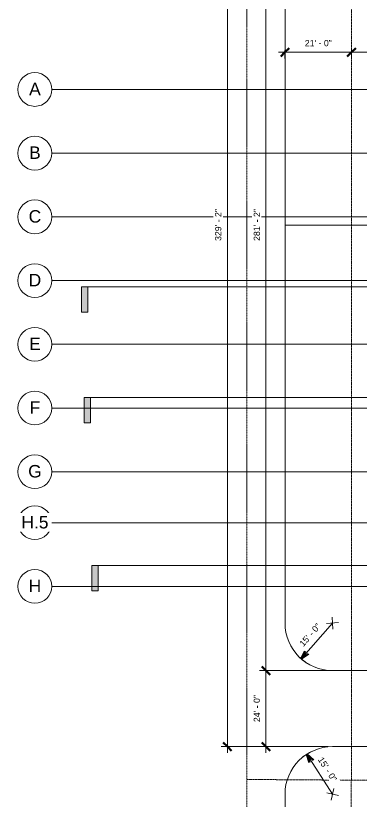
# Model space of a CAD drawing. Header units: inches. Extents: x 19712 to 27543, y -26063 to -18659.
# Drawn here: x 19712 to 21017, y -23594 to -20623 of the extents above; entities that cross this region are included whole.
import ezdxf

# ---------------------------------------------------------------- set-up
doc = ezdxf.new("R2010")
doc.units = ezdxf.units.IN
doc.header["$MEASUREMENT"] = 0
for name, pattern in [('Center 1_4_', [0.53125, 0.25, -0.09375, 0.09375, -0.09375]), ('Grid Line 1_2_', [0.875, 0.5, -0.125, 0.125, -0.125]), ('IMPORT-CENTER2 _2_', [6.328125, 4.21875, -0.703125, 0.703125, -0.703125])]:
    doc.linetypes.add(name, pattern=pattern)
for name, color, linetype, lineweight in [('A-ANNO-DIMS', 211, 'Continuous', 9), ('A-ANNO-DIMS-256', 211, 'Continuous', 9), ('A-DETL', 90, 'Continuous', 9), ('EOP-EX', 125, 'Continuous', 9), ('EOP-PR', 4, 'Continuous', 9), ('G-ANNO-SYMB', 111, 'Continuous', 9), ('PROP', 3, 'Center 1_4_', 9), ('S-GRID', 1, 'Continuous', 9), ('S-GRID-IDEN', 1, 'Continuous', 9)]:
    doc.layers.add(name, color=color, linetype=linetype, lineweight=lineweight)
doc.styles.add('Arial', font='arial.ttf', dxfattribs={"height": 23.60479})
doc.styles.add('Arial_1', font='arial.ttf', dxfattribs={"height": 47.209581})
doc.dimstyles.new('Arrow_-_3_32__Arial_1', dxfattribs={"dimscale": 12, "dimtxt": 24, "dimasz": 2.666667, "dimexe": 2, "dimexo": 0, "dimgap": 1.333333, "dimtad": 1, "dimjust": 3, "dimdec": 5, "dimrnd": 0.03125, "dimzin": 1, "dimdsep": 46, "dimlunit": 4, "dimtxsty": 'Arial', "dimblk1": 'OPEN30', "dimblk2": 'OPEN30', "dimsah": 1, "dimcen": 0.09, "dimazin": 0, "dimtfac": 1, "dimtdec": 4, "dimtix": 1, "dimtmove": 0, "dimatfit": 2, "dimfxl": 1, "dimtvp": 1, "dimtfill": 1, "dimfrac": 2, "dimtolj": 1, "dimtzin": 0, "dimarcsym": 2})
doc.dimstyles.new('Linear_-_3_32__Arial_1', dxfattribs={"dimscale": 12, "dimtxt": 24, "dimasz": 2.666667, "dimexe": 2, "dimexo": 1.333333, "dimgap": 1.333333, "dimtad": 1, "dimdec": 0, "dimzin": 1, "dimdsep": 46, "dimlunit": 4, "dimtxsty": 'Arial', "dimblk1": 'OBLIQUE', "dimblk2": 'OBLIQUE', "dimsah": 1, "dimcen": 0.09, "dimdle": 2, "dimazin": 0, "dimtfac": 1, "dimtdec": 4, "dimtix": 1, "dimtmove": 0, "dimatfit": 3, "dimfxl": 1, "dimtvp": 1, "dimtfill": 1, "dimfrac": 2, "dimtolj": 1, "dimtzin": 0, "dimarcsym": 2})

# ---------------------------------------------------------------- blocks, each defined once
blk = doc.blocks.new('Grid - Grid Head - Circle-14747-Site Plan - Phase 1')
at = {"layer": 'S-GRID-IDEN'}
blk.add_circle((0, 0), 0.25, dxfattribs=at)
blk = doc.blocks.new('Section - 3_32_ x 3_8_-18514-Site Plan - Phase 1')
at = {"layer": 'G-ANNO-SYMB'}
blk.add_hatch(color=256, dxfattribs=at).paths.add_polyline_path([(0, 0.375), (0, 0), (-0.09375, 0), (-0.09375, 0.375)], flags=0)
for p, q in [((0, 0.375), (-0.09375, 0.375)), ((-0.09375, 0.375), (-0.09375, 0)), ((0, 0), (0, 0.375)), ((-0.09375, 0), (0, 0))]:
    blk.add_line(p, q, dxfattribs=at)
blk = doc.blocks.new('DIMBLOCK57-Site Plan - Phase 1')
at = {"layer": 'A-ANNO-DIMS-256', "lineweight": 50, "transparency": 16777216}
for p, q in [((20660.2, -19729.1), (20644.2, -19713.1)), ((20660.2, -19729.1), (20676.2, -19745.1)), ((20660.2, -23103.1), (20644.2, -23087.1)), ((20660.2, -23103.1), (20676.2, -23119.1))]:
    blk.add_line(p, q, dxfattribs=at)
at = {"layer": 'A-ANNO-DIMS-256', "transparency": 16777216}
for p, q in [((20896.2, -19729.1), (20636.2, -19729.1)), ((20660.2, -19729.1), (20660.2, -23103.1)), ((20660.2, -19729.1), (20896.2, -19729.1)), ((20896.2, -23103.1), (20636.2, -23103.1)), ((20660.2, -23103.1), (20896.2, -23103.1))]:
    blk.add_line(p, q, dxfattribs=at)
at = {"layer": 'A-ANNO-DIMS-256', "color": 0, "transparency": 16777216, "insert": (20613.6, -21476.1), "char_height": 23.6, "width": 144, "attachment_point": 1, "rotation": 90, "line_spacing_factor": 0.938532, "style": 'Arial', "bg_fill": 3, "box_fill_scale": 1.25, "bg_fill_color": 0, "bg_fill_transparency": 0}
blk.add_mtext('281\' - 2"', dxfattribs=at)
blk = doc.blocks.new('_Oblique')
at = {"color": 0, "linetype": 'ByBlock', "lineweight": -2}
blk.add_line((-0.5, -0.5), (0.5, 0.5), dxfattribs=at)
blk = doc.blocks.new('DIMBLOCK58-Site Plan - Phase 1')
at = {"layer": 'A-ANNO-DIMS-256', "transparency": 16777216}
for p, q in [((20896.2, -23103.1), (20636.2, -23103.1)), ((20660.2, -23103.1), (20660.2, -23415.1)), ((20660.2, -23103.1), (20896.2, -23103.1)), ((20896.2, -23391.1), (20636.2, -23391.1)), ((20660.2, -23391.1), (20896.2, -23391.1))]:
    blk.add_line(p, q, dxfattribs=at)
at = {"layer": 'A-ANNO-DIMS-256', "lineweight": 50, "transparency": 16777216}
for p, q in [((20660.2, -23103.1), (20644.2, -23087.1)), ((20660.2, -23103.1), (20676.2, -23119.1)), ((20660.2, -23391.1), (20644.2, -23375.1)), ((20660.2, -23391.1), (20676.2, -23407.1))]:
    blk.add_line(p, q, dxfattribs=at)
at = {"layer": 'A-ANNO-DIMS-256', "color": 0, "transparency": 16777216, "insert": (20613.6, -23298), "char_height": 23.6, "width": 122.289, "attachment_point": 1, "rotation": 90, "line_spacing_factor": 0.938532, "style": 'Arial', "bg_fill": 3, "box_fill_scale": 1.25, "bg_fill_color": 0, "bg_fill_transparency": 0}
blk.add_mtext('24\' - 0"', dxfattribs=at)
blk = doc.blocks.new('DIMBLOCK63-Site Plan - Phase 1')
at = {"layer": 'A-ANNO-DIMS-256', "transparency": 16777216}
for p, q in [((20913.8, -22945.7), (20910.7, -22900.5)), ((20912.2, -22923.1), (20793.9, -23058.7)), ((20889.7, -22924.6), (20934.8, -22921.6))]:
    blk.add_line(p, q, dxfattribs=at)
at = {"layer": 'A-ANNO-DIMS-256', "lineweight": 50, "transparency": 16777216}
for q in [(20808.4, -23028.9), (20821.4, -23040.2)]:
    blk.add_line((20793.9, -23058.7), q, dxfattribs=at)
at = {"layer": 'A-ANNO-DIMS-256', "transparency": 16777216}
blk.add_arc((20912.2, -22923.1), 180, 221.2422, 236.5211, dxfattribs=at)
at = {"layer": 'A-ANNO-DIMS-256', "color": 0, "transparency": 16777216, "insert": (20784.4, -22998.6), "char_height": 23.6, "width": 122.289, "attachment_point": 1, "rotation": 48.8817, "line_spacing_factor": 0.938532, "style": 'Arial', "bg_fill": 3, "box_fill_scale": 1.25, "bg_fill_color": 0, "bg_fill_transparency": 0}
blk.add_mtext('15\' - 0"', dxfattribs=at)
blk = doc.blocks.new('_Open30')
at = {"color": 0, "linetype": 'ByBlock', "lineweight": -2}
for p, q in [((-1, 0.268), (0, 0)), ((0, 0), (-1, -0.268)), ((0, 0), (-1, 0))]:
    blk.add_line(p, q, dxfattribs=at)
blk = doc.blocks.new('DIMBLOCK64-Site Plan - Phase 1')
at = {"layer": 'A-ANNO-DIMS-256', "transparency": 16777216}
for p, q in [((20912.2, -23571.1), (20815, -23419.6)), ((20917.1, -23549), (20907.4, -23593.2)), ((20890.1, -23566.3), (20934.3, -23575.9))]:
    blk.add_line(p, q, dxfattribs=at)
at = {"layer": 'A-ANNO-DIMS-256', "lineweight": 50, "transparency": 16777216}
for q in [(20839.5, -23441.9), (20825.1, -23451.2)]:
    blk.add_line((20815, -23419.6), q, dxfattribs=at)
at = {"layer": 'A-ANNO-DIMS-256', "transparency": 16777216}
blk.add_arc((20912.2, -23571.1), 180, 115.0577, 130.3366, dxfattribs=at)
at = {"layer": 'A-ANNO-DIMS-256', "color": 0, "transparency": 16777216, "insert": (20875.3, -23427.3), "char_height": 23.6, "width": 122.289, "attachment_point": 1, "rotation": 302.6972, "line_spacing_factor": 0.938532, "style": 'Arial', "bg_fill": 3, "box_fill_scale": 1.25, "bg_fill_color": 0, "bg_fill_transparency": 0}
blk.add_mtext('15\' - 0"', dxfattribs=at)
blk = doc.blocks.new('DIMBLOCK72-Site Plan - Phase 1')
at = {"layer": 'A-ANNO-DIMS-256', "transparency": 16777216}
for p, q in [((20708.2, -20761.9), (20984.2, -20761.9)), ((20732.2, -20755.3), (20732.2, -20785.9)), ((20732.2, -20761.9), (20732.2, -20755.3)), ((20984.2, -20755.3), (20984.2, -20785.9)), ((20984.2, -20761.9), (20984.2, -20755.3))]:
    blk.add_line(p, q, dxfattribs=at)
at = {"layer": 'A-ANNO-DIMS-256', "lineweight": 50, "transparency": 16777216}
for p, q in [((20732.2, -20761.9), (20716.2, -20777.9)), ((20732.2, -20761.9), (20748.2, -20745.9)), ((20984.2, -20761.9), (20968.2, -20777.9)), ((20984.2, -20761.9), (21000.2, -20745.9))]:
    blk.add_line(p, q, dxfattribs=at)
at = {"layer": 'A-ANNO-DIMS-256', "color": 0, "transparency": 16777216, "insert": (20807.3, -20715.3), "char_height": 23.6, "width": 122.289, "attachment_point": 1, "line_spacing_factor": 0.938532, "style": 'Arial', "bg_fill": 3, "box_fill_scale": 1.25, "bg_fill_color": 0, "bg_fill_transparency": 0}
blk.add_mtext('21\' - 0"', dxfattribs=at)
blk = doc.blocks.new('DIMBLOCK73-Site Plan - Phase 1')
at = {"layer": 'A-ANNO-DIMS-256', "lineweight": 50, "transparency": 16777216}
for p, q in [((20984.2, -20761.9), (20968.2, -20777.9)), ((20984.2, -20761.9), (21000.2, -20745.9)), ((21407.2, -20761.9), (21391.2, -20777.9)), ((21407.2, -20761.9), (21423.2, -20745.9))]:
    blk.add_line(p, q, dxfattribs=at)
at = {"layer": 'A-ANNO-DIMS-256', "transparency": 16777216}
for p, q in [((20984.2, -20755.3), (20984.2, -20785.9)), ((20984.2, -20761.9), (20984.2, -20755.3)), ((20984.2, -20761.9), (21407.2, -20761.9)), ((21407.2, -20755.3), (21407.2, -20785.9)), ((21407.2, -20761.9), (21407.2, -20755.3))]:
    blk.add_line(p, q, dxfattribs=at)
at = {"layer": 'A-ANNO-DIMS-256', "color": 0, "transparency": 16777216, "insert": (21144.8, -20715.3), "char_height": 23.6, "width": 122.289, "attachment_point": 1, "line_spacing_factor": 0.938532, "style": 'Arial', "bg_fill": 3, "box_fill_scale": 1.25, "bg_fill_color": 0, "bg_fill_transparency": 0}
blk.add_mtext('35\' - 3"', dxfattribs=at)
blk = doc.blocks.new('DIMBLOCK82-Site Plan - Phase 1')
at = {"layer": 'A-ANNO-DIMS-256', "lineweight": 50, "transparency": 16777216}
for p, q in [((20513.9, -19441.1), (20497.9, -19425.1)), ((20513.9, -19441.1), (20529.9, -19457.1)), ((20513.9, -23391.1), (20497.9, -23375.1)), ((20513.9, -23391.1), (20529.9, -23407.1))]:
    blk.add_line(p, q, dxfattribs=at)
at = {"layer": 'A-ANNO-DIMS-256', "transparency": 16777216}
for p, q in [((20513.9, -19417.1), (20513.9, -23415.1)), ((20896.2, -19441.1), (20489.9, -19441.1)), ((20513.9, -19441.1), (20896.2, -19441.1)), ((20896.2, -23391.1), (20489.9, -23391.1)), ((20513.9, -23391.1), (20896.2, -23391.1))]:
    blk.add_line(p, q, dxfattribs=at)
at = {"layer": 'A-ANNO-DIMS-256', "color": 0, "transparency": 16777216, "insert": (20467.3, -21476.1), "char_height": 23.6, "width": 144, "attachment_point": 1, "rotation": 90, "line_spacing_factor": 0.938532, "style": 'Arial', "bg_fill": 3, "box_fill_scale": 1.25, "bg_fill_color": 0, "bg_fill_transparency": 0}
blk.add_mtext('329\' - 2"', dxfattribs=at)

msp = doc.modelspace()

# ---------------------------------------------------------------- linework, layer by layer
at = {"layer": 'A-DETL', "linetype": 'IMPORT-CENTER2 _2_'}
msp.add_line((20588.235225, -26063.346645), (20588.235225, -19045.170645), dxfattribs=at)
at = {"layer": 'A-DETL'}
msp.add_line((20732.235225, -21416.320554), (22040.235225, -21416.320554), dxfattribs=at)
at = {"layer": 'EOP-EX'}
for p, q in [((20732.235225, -22923.085554), (20732.235225, -19909.085554)), ((20732.235225, -26063.346645), (20732.235225, -23571.085554))]:
    msp.add_line(p, q, dxfattribs=at)
at = {"layer": 'EOP-PR'}
for p, q in [((20912.235225, -23103.085554), (21227.235225, -23103.085554)), ((23326.51184, -23391.085554), (20912.235225, -23391.085554))]:
    msp.add_line(p, q, dxfattribs=at)
for centre, start, end in [((20912.235225, -22923.085554), 180, 270), ((20912.235225, -23571.085554), 90, 180)]:
    msp.add_arc(centre, 180, start, end, dxfattribs=at)
at = {"layer": 'G-ANNO-SYMB'}
for p, q in [((27062.471507, -21650.52261), (19985.202172, -21650.52261)), ((27072.963726, -22069.388455), (19995.694391, -22069.388455)), ((27101.502746, -22705.014947), (20024.233411, -22705.014947))]:
    msp.add_line(p, q, dxfattribs=at)
at = {"layer": 'PROP'}
for p, q in [((20984.235225, -23518.180554), (20984.235225, -19045.170645)), ((20588.235225, -23515.279977), (20984.235225, -23518.180554)), ((20983.534113, -26063.346645), (20983.186128, -23518.172869)), ((23352.161473, -23535.52488), (20984.235225, -23518.180554))]:
    msp.add_line(p, q, dxfattribs=at)
at = {"layer": 'S-GRID', "linetype": 'Grid Line 1_2_'}
for p, q in [((27542.721343, -20902.55281), (19848.989376, -20902.55281)), ((27542.721343, -21143.80281), (19848.989376, -21143.80281)), ((26875.455585, -21385.05281), (19848.989376, -21385.05281)), ((26875.455585, -21626.30281), (19848.989376, -21626.30281)), ((26875.455585, -21867.55281), (19848.989376, -21867.55281)), ((26875.455585, -22108.80281), (19848.989376, -22108.80281)), ((27542.721343, -22350.05281), (19848.989376, -22350.05281)), ((27542.721343, -22784.30281), (19848.989376, -22784.30281))]:
    msp.add_line(p, q, dxfattribs=at)

# ---------------------------------------------------------------- block references
at = {"layer": 'G-ANNO-SYMB', "extrusion": (0, 0, -1), "xscale": 255.9999999999999, "yscale": 255.9999999999999, "zscale": 255.9999999999999, "rotation": 180}
for p in [(-19985.202172, -21650.52261), (-19995.694391, -22069.388455), (-20024.233411, -22705.014947)]:
    msp.add_blockref('Section - 3_32_ x 3_8_-18514-Site Plan - Phase 1', p, dxfattribs=at)
at = {"layer": 'S-GRID-IDEN', "xscale": 255.9999999999999, "yscale": 255.9999999999999, "zscale": 255.9999999999999, "rotation": 89.99999999999982}
for p in [(19784.989376, -20902.55281), (19784.989376, -21143.80281), (19784.989376, -21385.05281), (19784.989376, -21626.30281), (19784.989376, -21867.55281), (19784.989376, -22108.80281), (19784.989376, -22350.05281), (19784.989376, -22543.05281), (19784.989376, -22784.30281)]:
    msp.add_blockref('Grid - Grid Head - Circle-14747-Site Plan - Phase 1', p, dxfattribs=at)

# ---------------------------------------------------------------- next in the draw order: texts
at = {"layer": 'S-GRID-IDEN', "attachment_point": 2, "line_spacing_factor": 0.938532, "style": 'Arial_1', "bg_fill": 3, "box_fill_scale": 1.25, "bg_fill_color": 0, "bg_fill_transparency": 0}
for s, insert, char_height, width in [('A', (19785.249359, -20877.140148), 47.209581, 52.416), ('B', (19785.249359, -21118.390148), 47.209581, 52.416), ('C', (19785.249359, -21359.640148), 47.209581, 56.448), ('D', (19785.249359, -21600.890148), 47.209581, 56.448), ('E', (19785.249359, -21842.140148), 47.209581, 52.416), ('F', (19785.249359, -22083.390148), 47.209581, 47.808), ('G', (19785.249359, -22324.640148), 47.209581, 61.056), ('H.5', (19785.249359, -22517.640148), 47.2095808, 122.112), ('H', (19785.249359, -22758.890148), 47.209581, 56.448)]:
    msp.add_mtext(s, dxfattribs=dict(at, insert=insert, char_height=char_height, width=width))

# ---------------------------------------------------------------- next in the draw order: linework, layer by layer
at = {"layer": 'S-GRID', "linetype": 'Grid Line 1_2_'}
msp.add_line((27542.721343, -22543.05281), (19848.989376, -22543.05281), dxfattribs=at)

# ---------------------------------------------------------------- next in the draw order: dimensions: what is measured, and where the dimension line sits
at = {"layer": 'A-ANNO-DIMS'}
dim = msp.add_linear_dim(base=(20660.220921, -23103.085554), p1=(20912.235225, -19729.085554), p2=(20912.235225, -23103.085554), angle=90, dimstyle='Linear_-_3_32__Arial_1', override={"dimpost": '<>', "dimfxl": 3374}, dxfattribs=at)
dim.commit()
dim.dimension.update_dxf_attribs({"geometry": 'DIMBLOCK57-Site Plan - Phase 1', "text_midpoint": (20632.168952, -21416.085554)})

# ---------------------------------------------------------------- next in the draw order: dimensions: what is measured, and where the dimension line sits
dim = msp.add_linear_dim(base=(20984.235225, -20761.912983), p1=(20732.235225, -20739.285566), p2=(20984.235225, -20739.285566), dimstyle='Linear_-_3_32__Arial_1', override={"dimpost": '<>', "dimfxl": 252}, dxfattribs=at)
dim.commit()
dim.dimension.update_dxf_attribs({"geometry": 'DIMBLOCK72-Site Plan - Phase 1', "text_midpoint": (20858.235225, -20733.861015)})
dim = msp.add_linear_dim(base=(20660.220921, -23391.085554), p1=(20912.235225, -23103.085554), p2=(20912.235225, -23391.085554), angle=90, dimstyle='Linear_-_3_32__Arial_1', override={"dimpost": '<>', "dimfxl": 288}, dxfattribs=at)
dim.commit()
dim.dimension.update_dxf_attribs({"geometry": 'DIMBLOCK58-Site Plan - Phase 1', "text_midpoint": (20632.168952, -23247.085554)})

# ---------------------------------------------------------------- next in the draw order: dimensions: what is measured, and where the dimension line sits
dim = msp.add_linear_dim(base=(21407.235225, -20761.912983), p1=(20984.235225, -20739.285566), p2=(21407.235225, -20739.285566), dimstyle='Linear_-_3_32__Arial_1', override={"dimpost": '<>', "dimfxl": 423}, dxfattribs=at)
dim.commit()
dim.dimension.update_dxf_attribs({"geometry": 'DIMBLOCK73-Site Plan - Phase 1', "text_midpoint": (21195.735225, -20733.852964)})
for center, mpoint, picture, middle in [((20912.235225, -22923.085554), (20793.864311, -23058.689118), 'DIMBLOCK63-Site Plan - Phase 1', (20842.438589, -22960.386257)), ((20912.235225, -23571.085554), (20814.999413, -23419.608833), 'DIMBLOCK64-Site Plan - Phase 1', (20895.867281, -23493.658147))]:
    dim = msp.add_radius_dim(center=center, mpoint=mpoint, dimstyle='Arrow_-_3_32__Arial_1', override={"dimpost": '<>'}, dxfattribs=at)
    dim.commit()
    dim.dimension.update_dxf_attribs({"geometry": picture, "text_midpoint": middle})

# ---------------------------------------------------------------- next in the draw order: dimensions: what is measured, and where the dimension line sits
dim = msp.add_linear_dim(base=(20513.889096, -23391.085554), p1=(20912.235225, -19441.085554), p2=(20912.235225, -23391.085554), angle=90, dimstyle='Linear_-_3_32__Arial_1', override={"dimpost": '<>', "dimfxl": 3950}, dxfattribs=at)
dim.commit()
dim.dimension.update_dxf_attribs({"geometry": 'DIMBLOCK82-Site Plan - Phase 1', "text_midpoint": (20485.829077, -21416.085554)})

doc.saveas('drawing.dxf')
